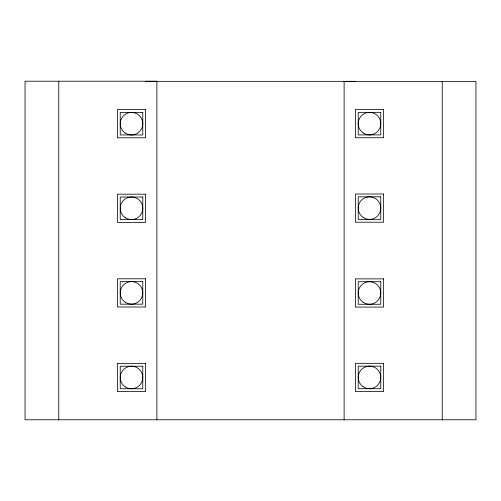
<?xml version="1.0" encoding="UTF-8"?>
<svg xmlns="http://www.w3.org/2000/svg" width="501" height="501" viewBox="0 0 501 501"><rect width="100%" height="100%" fill="white"/><g stroke="black" fill="none" stroke-linecap="round" stroke-linejoin="round"><path stroke-width="0.75" d="M145.603 81.331L355.397 81.331M344.118 81.387L475.95 81.387L475.95 419.788L25.05 419.788L25.05 81.212L156.882 81.212L156.882 419.788M442.239 81.387L442.239 419.788M344.118 81.331L344.118 419.788M58.761 81.212L58.761 419.788M145.603 109.587L117.403 109.587L117.403 137.788L145.603 137.788L145.603 109.587M383.597 109.531L355.397 109.531L355.397 137.731L383.597 137.731L383.597 109.531M142.785 112.412L120.221 112.412L120.221 134.969L142.785 134.969L142.785 112.412M380.779 112.349L358.215 112.349L358.215 134.913L380.779 134.913L380.779 112.349M383.597 194L355.397 194L355.397 222.2L383.597 222.2L383.597 194M145.603 194.188L117.403 194.188L117.403 222.388L145.603 222.388L145.603 194.188M380.779 196.824L358.215 196.824L358.215 219.382L380.779 219.382L380.779 196.824M142.785 197.012L120.221 197.012L120.221 219.57L142.785 219.57L142.785 197.012M145.603 278.788L117.403 278.788L117.403 306.988L145.603 306.988L145.603 278.788M383.597 278.882L355.397 278.882L355.397 307.082L383.597 307.082L383.597 278.882M142.785 281.606L120.221 281.606L120.221 304.17L142.785 304.17L142.785 281.606M380.779 281.706L358.215 281.706L358.215 304.264L380.779 304.264L380.779 281.706M383.597 363.325L355.397 363.325L355.397 391.525L383.597 391.525L383.597 363.325M145.603 363.388L117.403 363.388L117.403 391.588L145.603 391.588L145.603 363.388M380.779 366.15L358.215 366.15L358.215 388.707L380.779 388.707L380.779 366.15M142.785 366.206L120.221 366.206L120.221 388.763L142.785 388.763L142.785 366.206M363.238 386.81A11.279 11.279 0 0 0 380.754 378.155A11.279 11.279 0 0 0 364.503 367.314A11.279 11.279 0 0 0 363.238 386.81M363.238 302.366A11.279 11.279 0 0 0 380.754 293.711A11.279 11.279 0 0 0 364.503 282.871A11.279 11.279 0 0 0 363.238 302.366M363.238 217.484A11.279 11.279 0 0 0 380.754 208.829A11.279 11.279 0 0 0 364.503 197.989A11.279 11.279 0 0 0 363.238 217.484M363.238 133.016A11.279 11.279 0 0 0 380.754 124.361A11.279 11.279 0 0 0 364.503 113.52A11.279 11.279 0 0 0 363.238 133.016M125.244 217.672A11.279 11.279 0 0 0 142.76 209.017A11.279 11.279 0 0 0 126.509 198.177A11.279 11.279 0 0 0 125.244 217.672M125.244 302.272A11.279 11.279 0 0 0 142.76 293.617A11.279 11.279 0 0 0 126.509 282.777A11.279 11.279 0 0 0 125.244 302.272M125.244 386.872A11.279 11.279 0 0 0 142.76 378.217A11.279 11.279 0 0 0 126.509 367.371A11.279 11.279 0 0 0 125.244 386.872M125.244 133.072A11.279 11.279 0 0 0 142.76 124.417A11.279 11.279 0 0 0 126.509 113.577A11.279 11.279 0 0 0 125.244 133.072"/></g></svg>
